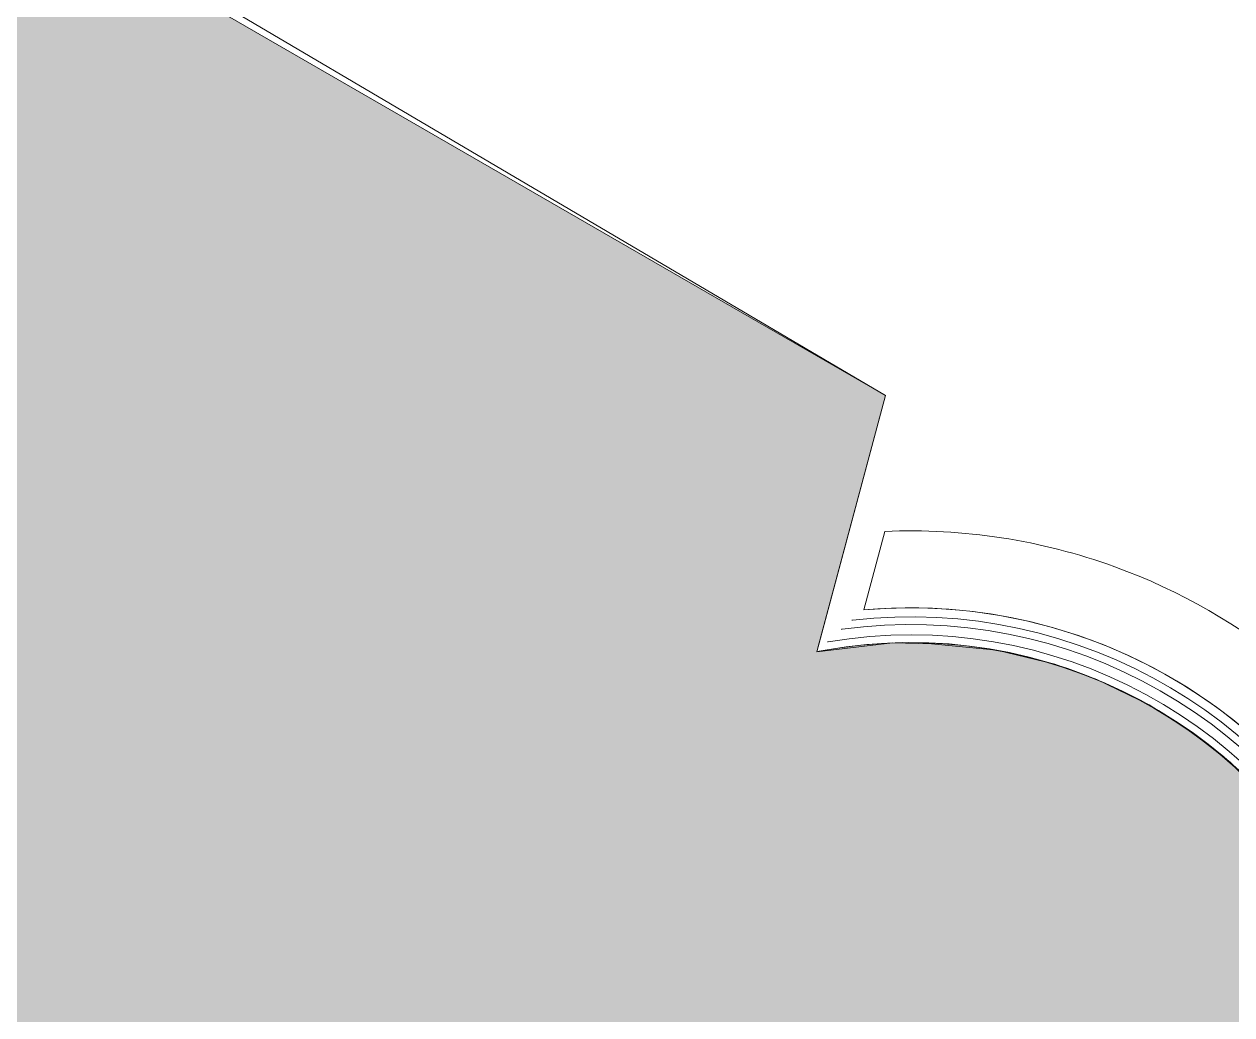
# Model space of a CAD drawing. Header units: millimetres. Extents: x -34838 to 729576, y -214038 to 121482.
# Drawn here: x 48479 to 71998, y 34935 to 54239 of the extents above; entities that cross this region are included whole.
import ezdxf

# ---------------------------------------------------------------- set-up
doc = ezdxf.new("R2010")
doc.units = ezdxf.units.MM
doc.header["$MEASUREMENT"] = 0
for name, color, linetype in [('_ ГП _90м басейн', 7, 'Continuous'), ('АБ _ 0 _ СТІНИ _ ЗОВНІШНІ .3D', 7, 'Continuous'), ('АБ _ 1 _ ПЕРЕКРИТТЯ _ ПІДЛОГИ .3D', 7, 'Continuous'), ('АП _ ТЕП _ СПОРУДА (ЗОНИ) .3D', 7, 'Continuous')]:
    doc.layers.add(name, color=color, linetype=linetype)
for name, color, linetype, lineweight in [('_ ГП _90м басейн_Ном._пера__1', 7, 'Continuous', 13), ('АБ _ 0 _ СТІНИ _ ЗОВНІШНІ .3D_Ном._пера__87', 7, 'Continuous', 13), ('АБ _ 1 _ ПЕРЕКРИТТЯ _ ПІДЛОГИ .3D_Ном._пера__89', 7, 'Continuous', 13), ('АБ _ 1 _ ПЕРЕКРИТТЯ _ ПІДЛОГИ .3D_Ном._пера__98', 140, 'Continuous', 13)]:
    doc.layers.add(name, color=color, linetype=linetype, lineweight=lineweight)

# ---------------------------------------------------------------- blocks, each defined once
blk = doc.blocks.new('Стена_2_4', base_point=(59559, 25623))
at = {"layer": 'АБ _ 0 _ СТІНИ _ ЗОВНІШНІ .3D_Ном._пера__87', "color": 7, "linetype": 'Continuous', "lineweight": 13, "flags": 128}
blk.add_lwpolyline([(59559, 25623), (59515, 25463)], dxfattribs=at)
at = {"layer": 'АБ _ 0 _ СТІНИ _ ЗОВНІШНІ .3D_Ном._пера__87', "color": 7, "linetype": 'Continuous', "lineweight": 13}
for radius, start, end in [(10114, 234.9707, 95.1847), (9939, 233.592, 96.577), (9939, 96.577, 96.6373), (9589, 230.516, 99.6869), (9789, 232.3305, 97.8517), (9789, 97.8517, 97.936), (9439, 229.039, 100.1721), (9589, 99.6869, 99.7517), (9589, 230.453, 230.516), (9789, 232.2485, 232.3305), (9939, 233.5332, 233.592)]:
    blk.add_arc((65747, 32751), radius, start, end, dxfattribs=at)
blk = doc.blocks.new('Перекрытие_1_4', base_point=(-4200, 21050))
at = {"layer": 'АБ _ 1 _ ПЕРЕКРИТТЯ _ ПІДЛОГИ .3D_Ном._пера__98', "linetype": 'Continuous', "lineweight": 0, "true_color": 0x002633}
blk.add_hatch(color=158, dxfattribs=at).paths.add_polyline_path([(-4200, 21050), (55284, 21050), (58050, 21050), (58300, 21050), (59551, 25592, 1.595439), (63959, 42020), (63917, 42011), (63937, 42087), (65254, 47001), (33587, 65284), (25686, 51600, -0.333027), (14323, 46741), (-4200, 51704)])
at = {"layer": 'АБ _ 1 _ ПЕРЕКРИТТЯ _ ПІДЛОГИ .3D_Ном._пера__89', "color": 7, "linetype": 'Continuous', "lineweight": 13, "flags": 128}
blk.add_lwpolyline([(-4200, 21050), (55284, 21050), (58050, 21050), (58300, 21050), (59551, 25592, 1.595439), (63959, 42020), (63917, 42011), (63937, 42087), (65254, 47001), (33587, 65284), (25686, 51600, -0.333027), (14323, 46741), (-4200, 51704)], format="xyb", close=True, dxfattribs=at)
blk = doc.blocks.new('Перекрытие_4_4', base_point=(59942, 24469))
at = {"layer": '_ ГП _90м басейн_Ном._пера__1', "color": 7, "linetype": 'Continuous', "lineweight": 13, "flags": 128}
blk.add_lwpolyline([(59942, 24469, 0.60203), (75861, 32604, 0.445319), (64833, 42824), (65243, 44355, -0.098399), (69718, 43666, -0.175378), (75783, 38597, -0.161007), (77290, 31463, -0.156413), (74388, 24991, -0.156413), (68264, 21413, -0.198568), (59522, 22946)], format="xyb", close=True, dxfattribs=at)

msp = doc.modelspace()

# ---------------------------------------------------------------- linework, layer by layer
at = {"layer": 'АП _ ТЕП _ СПОРУДА (ЗОНИ) .3D', "color": 254, "linetype": 'Continuous', "lineweight": 0, "true_color": 0xddc2d0, "flags": 128}
msp.add_lwpolyline([(73122.5, 38642.6), (71962.7, 39855.5), (71198.5, 40457.5), (70385.4, 40972.6), (69371.1, 41467.3), (68547.9, 41765.6), (67420.7, 42041.1), (66148, 42162.2), (65388.6, 42183.8), (63916.6, 42011.5), (65253.6, 47001.2), (18250.3, 74715.9)], dxfattribs=at)

# ---------------------------------------------------------------- block references
at = {"layer": '_ ГП _90м басейн', "color": 7, "linetype": 'Continuous', "lineweight": 13}
msp.add_blockref('Перекрытие_4_4', (59941.6, 24469), dxfattribs=at)
at = {"layer": 'АБ _ 0 _ СТІНИ _ ЗОВНІШНІ .3D', "color": 7, "lineweight": 20}
msp.add_blockref('Стена_2_4', (59559.3, 25623), dxfattribs=at)
at = {"layer": 'АБ _ 1 _ ПЕРЕКРИТТЯ _ ПІДЛОГИ .3D', "color": 7, "linetype": 'Continuous', "lineweight": 13}
msp.add_blockref('Перекрытие_1_4', (-4200, 21050), dxfattribs=at)

doc.saveas('drawing.dxf')
